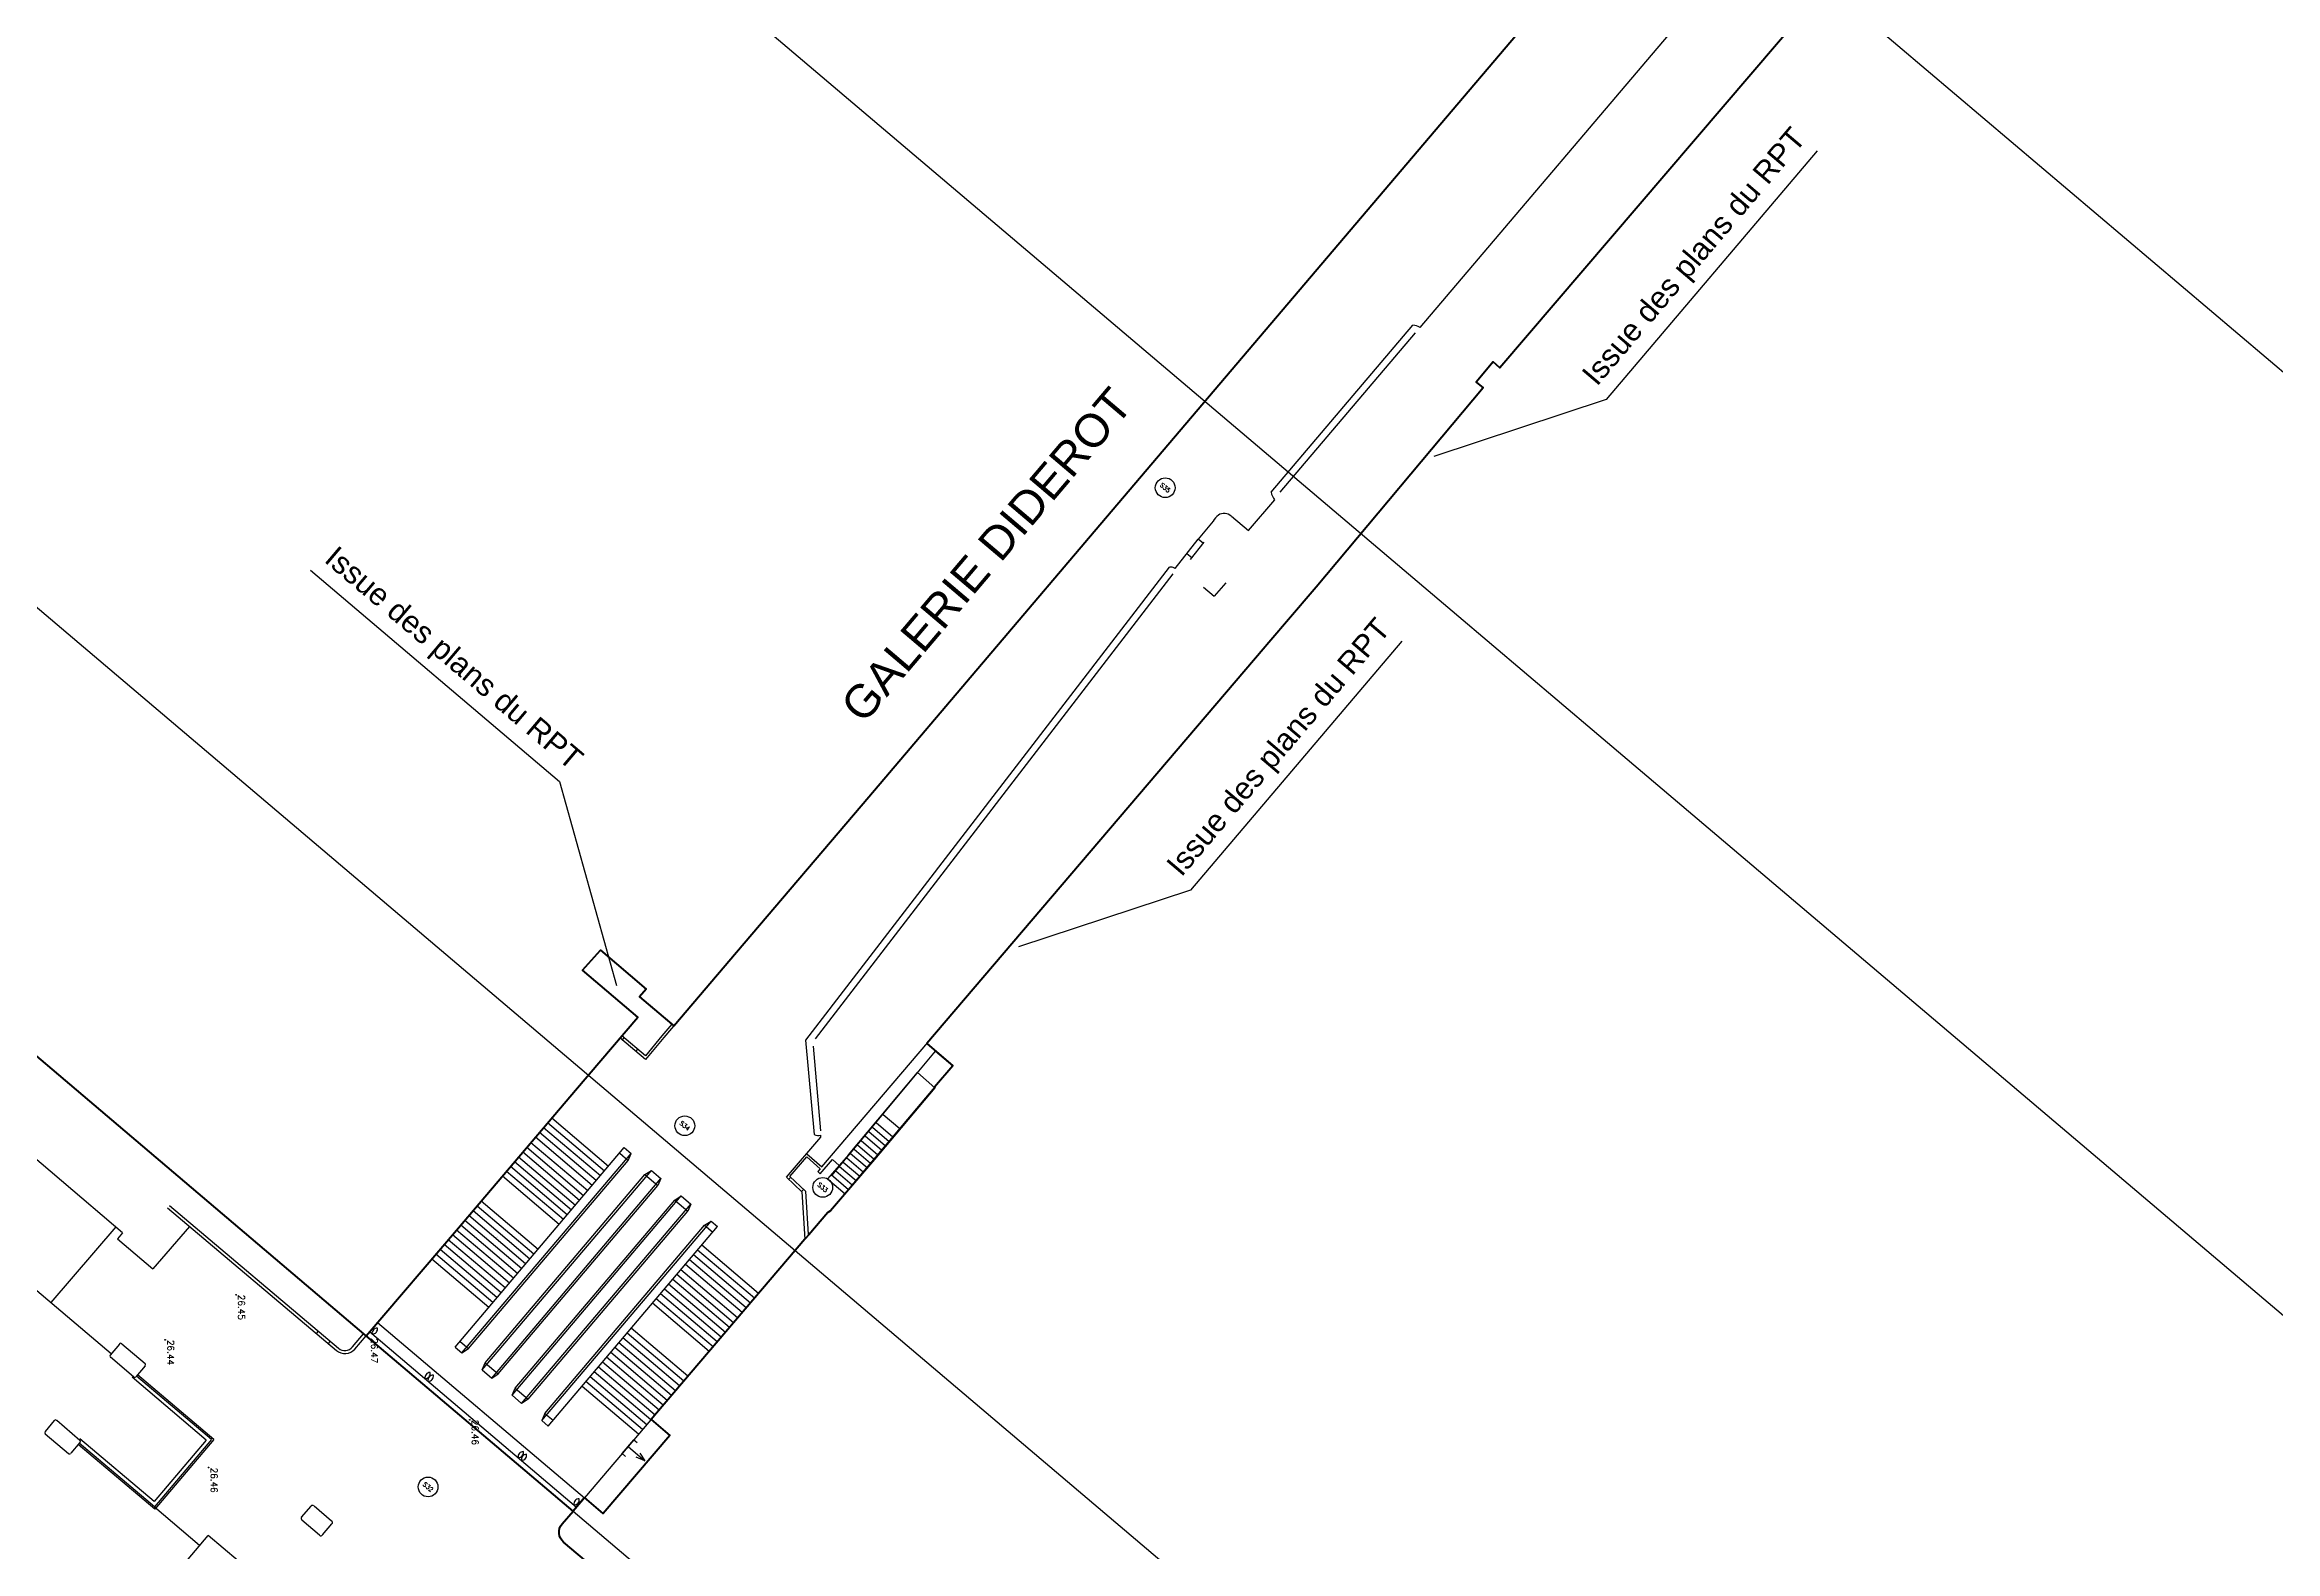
# Model space of a CAD drawing. Header units: metres. Extents: x 1653773 to 1654374, y 8182561 to 8183166.
# Drawn here: x 1653967.8 to 1654069.6, y 8182891.7 to 8182960.4 of the extents above; entities that cross this region are included whole.
import ezdxf
from ezdxf.enums import TextEntityAlignment as Align

# ---------------------------------------------------------------- set-up
doc = ezdxf.new("R2010")
doc.units = ezdxf.units.M
doc.header["$LTSCALE"] = 2
doc.header["$PDMODE"] = 32
doc.header["$PDSIZE"] = 0.03
for name, color, linetype in [('schema', 7, 'Continuous'), ('TOP2M-BATIS-_-E', 6, 'Continuous'), ('TOP2M-BATIS-RPT-E', 8, 'Continuous'), ('TOP2M-INFRA-EF-E', 6, 'Continuous'), ('TOP2M-INFRA-EM-E', 6, 'Continuous'), ('TOP2M-SCAN-TRUEVIEW-E', 7, 'Continuous'), ('TOP4R-ALTIT-_-E', 1, 'Continuous'), ('TOP4R-BATIS-_-E', 1, 'Continuous'), ('TOP4R-BATIS-RPT-E', 8, 'Continuous'), ('TOP4R-EQUIP-_-E', 3, 'Continuous'), ('TOP4R-SCAN-TRUEVIEW-E', 7, 'Continuous')]:
    doc.layers.add(name, color=color, linetype=linetype)
doc.layers.add('TOP2M-SURFACE-_-E', color=7, linetype='Continuous', lineweight=40)
doc.layers.add('TOP4R-SURFACE-_-E', color=7, linetype='Continuous', lineweight=40)
doc.styles.add('Arial', font='ARIAL.TTF')
doc.styles.add('Romanc 2', font='Romanc.shx', dxfattribs={"width": 0.99, "height": 0.5})
doc.styles.get("Standard").update_dxf_attribs({"font": 'txt.shx'})

# ---------------------------------------------------------------- blocks, each defined once
blk = doc.blocks.new('TOPM-ALTIT-_-E')
at = {"color": 0}
blk.add_point((0, 0), dxfattribs=at)
blk = doc.blocks.new('319')
at = {"linetype": 'Continuous'}
for p, q in [((0, 0), (0, 0.2)), ((0, 0), (1, 0)), ((0.5, 0), (0.5, 1)), ((1, 0), (1, 0.2))]:
    blk.add_line(p, q, dxfattribs=at)
blk.add_lwpolyline([(0.65, 0.6), (0.5, 1), (0.35, 0.6)], dxfattribs=at)
blk = doc.blocks.new('cdr_shm')
for p, q in [((0, 1), (0, 0)), ((1, 1), (0, 1)), ((1, 0), (1, 1)), ((0, 0), (1, 0))]:
    blk.add_line(p, q)
at = {"flags": 4}
blk.add_attdef('FEUILLE', text='', height=0.05, dxfattribs=at).set_placement((0.05, 0.05), align=Align.BOTTOM_LEFT)

msp = doc.modelspace()

# ---------------------------------------------------------------- linework, layer by layer
at = {"layer": 'TOP2M-BATIS-_-E'}
for p, q in [((1654050.28, 8182978.89), (1654016.24, 8182938.81)), ((1654030.59, 8182947.51), (1654047.61, 8182967.56)), ((1654023.79, 8182940), (1654030.26, 8182947.61)), ((1654024.21, 8182940), (1654030.38, 8182947.27)), ((1654022.76, 8182938.24), (1654023.96, 8182939.64)), ((1654021.15, 8182938.68), (1654020.47, 8182937.85)), ((1654021.98, 8182938.9), (1654022.76, 8182938.24)), ((1654019.42, 8182936.51), (1654020.47, 8182937.85)), ((1654020.12, 8182936.92), (1654020.74, 8182937.71)), ((1654020.7, 8182937.66), (1654020.47, 8182937.85)), ((1654002.57, 8182914.99), (1654019.16, 8182936.58)), ((1654019.38, 8182936.54), (1654019.42, 8182936.51)), ((1654019.39, 8182936.53), (1654019.39, 8182936.53)), ((1654020.18, 8182937), (1654019.95, 8182937.18)), ((1654003.01, 8182915.05), (1654019.32, 8182936.27)), ((1654020.71, 8182935.66), (1654021.2, 8182935.25)), ((1654021.73, 8182935.86), (1654021.2, 8182935.25)), ((1654005.44, 8182926.1), (1653999.41, 8182919.01)), ((1653999.41, 8182919.01), (1653996.1, 8182915.11)), ((1653994.9, 8182916.04), (1653992.07, 8182912.71)), ((1653995.25, 8182914.28), (1653994.17, 8182915.18)), ((1653996, 8182915.19), (1653995.25, 8182914.28)), ((1653996.46, 8182915.72), (1653996, 8182915.19)), ((1653995.26, 8182914.11), (1653994.09, 8182915.09)), ((1653994.27, 8182915.1), (1653994.19, 8182915.01)), ((1653994.89, 8182914.58), (1653994.81, 8182914.49)), ((1653996.1, 8182915.11), (1653995.26, 8182914.11)), ((1654002.96, 8182910.68), (1654002.57, 8182914.99)), ((1654003.26, 8182910.85), (1654002.92, 8182914.71)), ((1654003.77, 8182908.82), (1654008.49, 8182914.48)), ((1654008.49, 8182914.48), (1654009.27, 8182913.82)), ((1654004.52, 8182908.18), (1654009.27, 8182913.82)), ((1654004.52, 8182909.76), (1654007.66, 8182913.51)), ((1654007.66, 8182913.51), (1654008.46, 8182912.82)), ((1654005.7, 8182909.54), (1654008.46, 8182912.82)), ((1654001.69, 8182908.73), (1654003.26, 8182910.56)), ((1654003.26, 8182910.56), (1654003.25, 8182910.65)), ((1654003.23, 8182908.89), (1654003.78, 8182909.54)), ((1654005.7, 8182909.54), (1654003.69, 8182907.2)), ((1654003.78, 8182909.54), (1654004.09, 8182909.27)), ((1654004.52, 8182909.76), (1654004.09, 8182909.27)), ((1654001.69, 8182908.73), (1654002.38, 8182908.07)), ((1654001.79, 8182908.64), (1654001.88, 8182908.73)), ((1654002.37, 8182908.08), (1654002.46, 8182908.17)), ((1654002.38, 8182908.07), (1654002.52, 8182905.9)), ((1654002.55, 8182908.09), (1654002.68, 8182906.12)), ((1654003.12, 8182908.99), (1654003.23, 8182908.89)), ((1654003.57, 8182907.12), (1654002.7, 8182906.11)), ((1654003.69, 8182907.2), (1654003.57, 8182907.12)), ((1654002.68, 8182906.12), (1654002.7, 8182906.11)), ((1654002.52, 8182905.9), (1653995.76, 8182897.97))]:
    msp.add_line(p, q, dxfattribs=at)
at = {"layer": 'TOP2M-BATIS-_-E', "flags": 128}
for points in [[(1654005.44, 8182926.1), (1654005.44, 8182926.1), (1654016.24, 8182938.81)], [(1653986.72, 8182906.42), (1653992.07, 8182912.71)], [(1654002.55, 8182908.09), (1654001.84, 8182908.77), (1654002.61, 8182909.67), (1654003.23, 8182909.12), (1654003.12, 8182908.99)], [(1653982.51, 8182901.5), (1653986.72, 8182906.42)], [(1653995.76, 8182897.97), (1653991.96, 8182893.5)]]:
    msp.add_lwpolyline(points, dxfattribs=at)
at = {"layer": 'TOP2M-BATIS-_-E'}
for centre, radius, start, end in [((1654030.21, 8182946.91), 0.705, 58.0692, 86.414), ((1654024.73, 8182940.22), 0.968, 193.0101, 216.5745), ((1654021.71, 8182938.42), 0.614, 121.6689, 155.3339), ((1654021.65, 8182938.52), 0.504, 49.6415, 121.6689), ((1654019.19, 8182936.18), 0.4, 61.4519, 94.1269), ((1654003.14, 8182910.97), 0.34, 237.4389, 289.9509)]:
    msp.add_arc(centre, radius, start, end, dxfattribs=at)
at = {"layer": 'TOP2M-BATIS-RPT-E'}
for p, q in [((1653992.38, 8182918.18), (1653993.2, 8182919.09)), ((1653993.2, 8182919.09), (1653995.28, 8182917.32)), ((1653994.9, 8182916.04), (1653992.38, 8182918.18)), ((1653995.28, 8182917.32), (1653994.99, 8182916.97)), ((1653994.99, 8182916.97), (1653996.46, 8182915.72))]:
    msp.add_line(p, q, dxfattribs=at)
at = {"layer": 'TOP2M-BATIS-RPT-E', "flags": 128}
msp.add_lwpolyline([(1654002.61, 8182909.8), (1654003.3, 8182909.21), (1654023.43, 8182932.83), (1654023.68, 8182933.13), (1654025.66, 8182935.45), (1654025.84, 8182935.66), (1654033.46, 8182944.75), (1654033.14, 8182945.02), (1654033.92, 8182945.94), (1654034.23, 8182945.67), (1654050.72, 8182964.98), (1654050.24, 8182965.39), (1654050.82, 8182966.07), (1654051.29, 8182965.67), (1654055.18, 8182970.24), (1654054.71, 8182970.65), (1654055.69, 8182971.84), (1654056.12, 8182971.48), (1654060.56, 8182976.73), (1654059.17, 8182994.77)], dxfattribs=at)
at = {"layer": 'TOP2M-INFRA-EF-E'}
for p, q in [((1653993.39, 8182909.01), (1653990.79, 8182911.21)), ((1653993.57, 8182909.23), (1653990.98, 8182911.43)), ((1654005.78, 8182911.23), (1654006.54, 8182910.58)), ((1654006.09, 8182911.6), (1654006.85, 8182910.95)), ((1653992.43, 8182907.89), (1653989.84, 8182910.09)), ((1653992.62, 8182908.11), (1653990.03, 8182910.31)), ((1653992.83, 8182908.36), (1653990.24, 8182910.56)), ((1653993.01, 8182908.58), (1653990.42, 8182910.77)), ((1653993.2, 8182908.79), (1653990.61, 8182910.99)), ((1654004.93, 8182910.21), (1654005.68, 8182909.56)), ((1654005.1, 8182910.41), (1654005.85, 8182909.76)), ((1654005.27, 8182910.62), (1654006.03, 8182909.97)), ((1654005.44, 8182910.82), (1654006.2, 8182910.17)), ((1654005.61, 8182911.02), (1654006.37, 8182910.37)), ((1653991.69, 8182907.02), (1653989.1, 8182909.22)), ((1653991.88, 8182907.23), (1653989.28, 8182909.43)), ((1653992.06, 8182907.45), (1653989.47, 8182909.65)), ((1653992.25, 8182907.67), (1653989.66, 8182909.87)), ((1654004.09, 8182909.27), (1654003.56, 8182908.66)), ((1654004.1, 8182909.22), (1654004.86, 8182908.58)), ((1654004.27, 8182909.42), (1654005.03, 8182908.78)), ((1654004.44, 8182909.62), (1654005.19, 8182908.98)), ((1654004.6, 8182909.82), (1654005.36, 8182909.17)), ((1654004.77, 8182910.02), (1654005.52, 8182909.37)), ((1653991.32, 8182906.58), (1653988.73, 8182908.78)), ((1653991.51, 8182906.8), (1653988.91, 8182909)), ((1654003.56, 8182908.66), (1654004.36, 8182907.98)), ((1654003.73, 8182908.85), (1654004.52, 8182908.18)), ((1654003.94, 8182909.02), (1654004.69, 8182908.38)), ((1653989.98, 8182905), (1653987.39, 8182907.2)), ((1653990.17, 8182905.22), (1653987.58, 8182907.42)), ((1653990.36, 8182905.44), (1653987.76, 8182907.64)), ((1653989.05, 8182903.9), (1653986.45, 8182906.1)), ((1653989.23, 8182904.12), (1653986.64, 8182906.32)), ((1653989.42, 8182904.34), (1653986.83, 8182906.54)), ((1653989.61, 8182904.56), (1653987.01, 8182906.76)), ((1653989.79, 8182904.78), (1653987.2, 8182906.98)), ((1653988.11, 8182902.79), (1653985.51, 8182905)), ((1653988.3, 8182903.01), (1653985.7, 8182905.22)), ((1653988.48, 8182903.24), (1653985.89, 8182905.44)), ((1653988.67, 8182903.46), (1653986.07, 8182905.66)), ((1653988.86, 8182903.68), (1653986.26, 8182905.88)), ((1654000.04, 8182902.99), (1653997.45, 8182905.19)), ((1654000.23, 8182903.21), (1653997.63, 8182905.41)), ((1654000.41, 8182903.43), (1653997.82, 8182905.63)), ((1653999.09, 8182901.87), (1653996.5, 8182904.07)), ((1653999.27, 8182902.09), (1653996.68, 8182904.29)), ((1653999.46, 8182902.31), (1653996.87, 8182904.51)), ((1653999.67, 8182902.56), (1653997.08, 8182904.75)), ((1653999.85, 8182902.77), (1653997.26, 8182904.97)), ((1653998.16, 8182900.78), (1653995.57, 8182902.98)), ((1653998.34, 8182901), (1653995.75, 8182903.19)), ((1653998.53, 8182901.22), (1653995.94, 8182903.41)), ((1653998.71, 8182901.44), (1653996.12, 8182903.63)), ((1653998.9, 8182901.65), (1653996.31, 8182903.85)), ((1653996.44, 8182898.77), (1653993.86, 8182900.96)), ((1653996.63, 8182898.99), (1653994.04, 8182901.18)), ((1653996.81, 8182899.21), (1653994.23, 8182901.4)), ((1653997, 8182899.43), (1653994.42, 8182901.62)), ((1653997.19, 8182899.65), (1653994.6, 8182901.84)), ((1653995.69, 8182897.88), (1653993.11, 8182900.07)), ((1653995.88, 8182898.11), (1653993.29, 8182900.29)), ((1653996.06, 8182898.33), (1653993.48, 8182900.52)), ((1653996.25, 8182898.55), (1653993.67, 8182900.74)), ((1653994.94, 8182897), (1653992.36, 8182899.19)), ((1653995.12, 8182897.22), (1653992.54, 8182899.41)), ((1653995.31, 8182897.44), (1653992.73, 8182899.63)), ((1653995.5, 8182897.66), (1653992.92, 8182899.85))]:
    msp.add_line(p, q, dxfattribs=at)
at = {"layer": 'TOP2M-INFRA-EF-E', "flags": 128}
for points in [[(1654005.87, 8182910.44, 0, 0, 0), (1654005.23, 8182909.68, 0.2, 0, 0), (1654004.9, 8182909.3, 0, 0, 0)], [(1653987.53, 8182904.85, 0, 0, 0), (1653988.17, 8182905.62, 0.2, 0, 0), (1653988.5, 8182906, 0, 0, 0)], [(1653997.67, 8182902.54, 0, 0, 0), (1653998.31, 8182903.3, 0.2, 0, 0), (1653998.64, 8182903.69, 0, 0, 0)]]:
    msp.add_lwpolyline(points, format="xyseb", dxfattribs=at)
at = {"layer": 'TOP2M-INFRA-EM-E'}
for p, q in [((1653986.57, 8182900.98), (1653994.29, 8182910.09)), ((1653994.29, 8182910.09), (1653994.61, 8182909.82)), ((1653986.88, 8182900.72), (1653994.61, 8182909.82)), ((1653987.18, 8182900.92), (1653994.46, 8182909.5)), ((1653994.08, 8182909.83), (1653994.46, 8182909.5)), ((1653994.46, 8182909.5), (1653994.61, 8182909.82)), ((1653987.81, 8182899.94), (1653995.53, 8182909.04)), ((1653987.95, 8182900.26), (1653995.23, 8182908.85)), ((1653988.24, 8182899.57), (1653995.96, 8182908.67)), ((1653988.54, 8182899.76), (1653995.82, 8182908.35)), ((1653995.23, 8182908.85), (1653995.53, 8182909.04)), ((1653995.23, 8182908.85), (1653995.82, 8182908.35)), ((1653995.53, 8182909.04), (1653995.96, 8182908.67)), ((1653995.96, 8182908.67), (1653995.82, 8182908.35)), ((1653989.17, 8182898.78), (1653996.89, 8182907.89)), ((1653989.31, 8182899.11), (1653996.59, 8182907.69)), ((1653989.6, 8182898.41), (1653997.33, 8182907.51)), ((1653989.9, 8182898.61), (1653997.18, 8182907.19)), ((1653996.59, 8182907.69), (1653996.89, 8182907.89)), ((1653996.59, 8182907.69), (1653997.18, 8182907.19)), ((1653996.89, 8182907.89), (1653997.33, 8182907.51)), ((1653997.33, 8182907.51), (1653997.18, 8182907.19)), ((1653990.53, 8182897.63), (1653998.25, 8182906.73)), ((1653990.67, 8182897.95), (1653997.95, 8182906.54)), ((1653990.82, 8182897.38), (1653998.54, 8182906.48)), ((1653997.95, 8182906.54), (1653998.25, 8182906.73)), ((1653997.95, 8182906.54), (1653998.32, 8182906.22)), ((1653998.25, 8182906.73), (1653998.54, 8182906.48)), ((1653986.57, 8182900.98), (1653986.88, 8182900.72)), ((1653986.8, 8182901.24), (1653987.18, 8182900.92)), ((1653986.88, 8182900.72), (1653987.18, 8182900.92)), ((1653987.81, 8182899.94), (1653987.95, 8182900.26)), ((1653987.81, 8182899.94), (1653988.24, 8182899.57)), ((1653987.95, 8182900.26), (1653988.54, 8182899.76)), ((1653988.24, 8182899.57), (1653988.54, 8182899.76)), ((1653989.17, 8182898.78), (1653989.31, 8182899.11)), ((1653989.31, 8182899.11), (1653989.9, 8182898.61)), ((1653989.17, 8182898.78), (1653989.6, 8182898.41)), ((1653989.9, 8182898.61), (1653989.6, 8182898.41)), ((1653990.67, 8182897.95), (1653990.53, 8182897.63)), ((1653990.67, 8182897.95), (1653991.04, 8182897.64)), ((1653990.53, 8182897.63), (1653990.82, 8182897.38))]:
    msp.add_line(p, q, dxfattribs=at)
at = {"layer": 'TOP2M-SCAN-TRUEVIEW-E'}
for centre in [(1654018.96, 8182940.2), (1653997.05, 8182911.08), (1654003.34, 8182908.27)]:
    msp.add_circle(centre, 0.45, dxfattribs=at)
at = {"layer": 'TOP2M-SURFACE-_-E', "color": 3, "flags": 128}
msp.add_lwpolyline([(1654050.72, 8182964.98), (1654034.23, 8182945.67), (1654033.92, 8182945.94), (1654033.14, 8182945.02), (1654033.46, 8182944.75), (1654025.84, 8182935.66), (1654025.66, 8182935.45), (1654023.68, 8182933.13), (1654023.43, 8182932.83), (1654008.09, 8182914.83), (1654009.27, 8182913.82), (1654008.44, 8182912.84), (1654008.46, 8182912.82), (1654005.7, 8182909.54), (1654003.69, 8182907.2), (1654003.57, 8182907.12), (1654002.7, 8182906.11), (1654002.52, 8182905.9), (1653995.76, 8182897.97), (1653995.51, 8182897.68), (1653996.37, 8182896.95), (1653993.33, 8182893.39), (1653992.48, 8182894.11), (1653991.96, 8182893.5), (1653982.51, 8182901.5), (1653986.72, 8182906.42), (1653992.07, 8182912.71), (1653994.9, 8182916.04), (1653992.38, 8182918.18), (1653993.2, 8182919.09), (1653995.28, 8182917.32), (1653994.99, 8182916.97), (1653996.55, 8182915.64), (1653999.41, 8182919.01), (1654005.44, 8182926.1), (1654016.24, 8182938.81), (1654050.28, 8182978.89)], dxfattribs=at)
at = {"layer": 'TOP2M-SURFACE-_-E', "lineweight": -2, "flags": 128}
for points in [[(1654048.7, 8182955.58), (1654039.07, 8182944.22), (1654031.22, 8182941.62)], [(1653979.98, 8182936.43), (1653991.34, 8182926.79), (1653993.93, 8182917.48)], [(1654029.76, 8182933.19), (1654020.12, 8182921.83), (1654012.27, 8182919.24)]]:
    msp.add_lwpolyline(points, dxfattribs=at)
at = {"layer": 'TOP4R-BATIS-_-E'}
for p, q in [((1653951.25, 8182928.05), (1653982.51, 8182901.5)), ((1653971.4, 8182906.2), (1653965.83, 8182910.94)), ((1653971.4, 8182906.2), (1653971.17, 8182905.92)), ((1653974.46, 8182906.49), (1653972.79, 8182904.56)), ((1653971.17, 8182905.92), (1653972.79, 8182904.56)), ((1653971.27, 8182901.12), (1653970.84, 8182900.62)), ((1653971.37, 8182901.13), (1653972.43, 8182900.24)), ((1653980.25, 8182901.6), (1653980.34, 8182901.71)), ((1653980.79, 8182901.14), (1653980.88, 8182901.24)), ((1653971.91, 8182899.62), (1653970.85, 8182900.52)), ((1653972.44, 8182900.13), (1653972.01, 8182899.63)), ((1653975.22, 8182896.74), (1653971.84, 8182899.61)), ((1653975.57, 8182896.77), (1653972.09, 8182899.72)), ((1653968.29, 8182897.63), (1653967.87, 8182897.13)), ((1653967.88, 8182897.02), (1653968.94, 8182896.13)), ((1653968.4, 8182897.64), (1653969.46, 8182896.74)), ((1653996.37, 8182896.95), (1653993.33, 8182893.39)), ((1653969.46, 8182896.63), (1653969.04, 8182896.14)), ((1653972.87, 8182893.58), (1653969.38, 8182896.54)), ((1653972.84, 8182893.93), (1653969.46, 8182896.8)), ((1653975.22, 8182896.74), (1653972.84, 8182893.93)), ((1653975.57, 8182896.77), (1653972.87, 8182893.58)), ((1653979.57, 8182893.22), (1653980, 8182893.72)), ((1653980.39, 8182892.4), (1653979.58, 8182893.08)), ((1653980.14, 8182893.73), (1653980.94, 8182893.05)), ((1653980.53, 8182892.41), (1653980.95, 8182892.91))]:
    msp.add_line(p, q, dxfattribs=at)
at = {"layer": 'TOP4R-BATIS-_-E', "flags": 128}
for points in [[(1653973.46, 8182907.34), (1653981.16, 8182900.83, 0.412434), (1653982, 8182900.89), (1653982.51, 8182901.5)], [(1653973.55, 8182907.44), (1653981.25, 8182900.93, 0.412434), (1653981.89, 8182900.99), (1653982.4, 8182901.59)]]:
    msp.add_lwpolyline(points, format="xyb", dxfattribs=at)
for points in [[(1653991.96, 8182893.5), (1653991.84, 8182893.36), (1653991.45, 8182892.91)], [(1653991.52, 8182892.08), (1653993.91, 8182890.07)]]:
    msp.add_lwpolyline(points, dxfattribs=at)
at = {"layer": 'TOP4R-BATIS-_-E'}
for centre, radius, start, end in [((1653971.32, 8182901.08), 0.075, 49.6963, 139.6963), ((1653970.9, 8182900.57), 0.075, 139.6963, 229.6963), ((1653972.38, 8182900.18), 0.075, 319.6963, 49.6963), ((1653971.95, 8182899.68), 0.075, 229.6963, 319.6963), ((1653967.93, 8182897.08), 0.075, 139.6963, 229.6963), ((1653968.35, 8182897.58), 0.075, 49.6963, 139.6963), ((1653968.98, 8182896.18), 0.075, 229.6963, 319.6963), ((1653969.41, 8182896.68), 0.075, 319.6963, 49.6963), ((1653979.65, 8182893.16), 0.1, 139.6963, 229.6963), ((1653980.07, 8182893.66), 0.1, 49.6963, 139.6963), ((1653980.88, 8182892.98), 0.1, 319.6963, 49.6963), ((1653991.89, 8182892.53), 0.583, 139.3854, 229.91), ((1653980.45, 8182892.47), 0.1, 229.6963, 319.6963)]:
    msp.add_arc(centre, radius, start, end, dxfattribs=at)
at = {"layer": 'TOP4R-BATIS-RPT-E'}
for p, q in [((1653995.51, 8182897.68), (1653996.37, 8182896.95)), ((1653993.33, 8182893.39), (1653992.48, 8182894.11)), ((1653991.96, 8182893.5), (1654001.04, 8182885.8))]:
    msp.add_line(p, q, dxfattribs=at)
at = {"layer": 'TOP4R-EQUIP-_-E'}
for p, q in [((1653970.88, 8182900.67), (1653963.83, 8182906.65)), ((1653971.09, 8182906.47), (1653968.13, 8182903.01)), ((1653983.03, 8182902.11), (1653992.47, 8182894.1)), ((1653982.67, 8182901.69), (1653992.11, 8182893.68)), ((1653975.46, 8182896.76), (1653972.04, 8182899.66)), ((1653972.86, 8182893.69), (1653969.43, 8182896.6)), ((1653975.46, 8182896.76), (1653972.86, 8182893.69)), ((1653972.86, 8182893.69), (1653974.92, 8182891.94)), ((1653975.3, 8182892.39), (1653974.14, 8182891.02)), ((1653975.31, 8182892.4), (1653977.36, 8182890.66))]:
    msp.add_line(p, q, dxfattribs=at)
at = {"layer": 'TOP4R-EQUIP-_-E', "flags": 128}
for points in [[(1653982.8, 8182901.58, 0.485149), (1653983.03, 8182901.85, 0.485149)], [(1653985.2, 8182899.54, 0.485149), (1653985.43, 8182899.82, 0.485149)], [(1653985.34, 8182899.42, 0.485149), (1653985.58, 8182899.7, 0.485149)], [(1653989.45, 8182895.94, 0.485149), (1653989.69, 8182896.21, 0.485149)], [(1653989.6, 8182895.81, 0.485149), (1653989.83, 8182896.09, 0.485149)], [(1653992, 8182893.78, 0.485149), (1653992.23, 8182894.06, 0.485149)]]:
    msp.add_lwpolyline(points, format="xyb", close=True, dxfattribs=at)
at = {"layer": 'TOP4R-SCAN-TRUEVIEW-E'}
msp.add_circle((1653985.34, 8182894.6), 0.45, dxfattribs=at)
at = {"layer": 'TOP4R-SURFACE-_-E', "color": 5, "flags": 128}
msp.add_lwpolyline([(1654039.74, 8182851.15, -0.420218), (1654039.68, 8182852.01), (1654040.61, 8182853.06), (1654037.97, 8182855.29), (1654037.03, 8182854.23, -0.408307), (1654036.2, 8182854.17), (1654027.6, 8182861.44, -0.412286), (1654027.53, 8182862.25), (1654028.36, 8182863.24), (1654028.44, 8182863.34), (1654025.8, 8182865.57), (1654024.91, 8182864.5, -0.415709), (1654024.06, 8182864.42), (1654023.19, 8182865.16), (1653993.91, 8182890.07), (1653991.52, 8182892.08, -0.416898), (1653991.45, 8182892.91), (1653991.96, 8182893.5), (1653982.51, 8182901.5), (1653953.35, 8182926.26)], format="xyb", dxfattribs=at)

# ---------------------------------------------------------------- block references
at = {"layer": 'schema'}
for p, xscale, yscale, zscale, rotation in [((1653904.9, 8182987.82), 208, 176.2, 208, 319.6963014442463), ((1654019.67, 8182988.13), 82, 57.4, 82, 319.6963014456981), ((1653817.86, 8182885.19), 418.0000000000001, 176.2, 418, 319.6963014441582), ((1653817.86, 8182885.19), 418.0000000000001, 176.2, 418, 319.6963014441582)]:
    msp.add_blockref('cdr_shm', p, dxfattribs=dict(at, xscale=xscale, yscale=yscale, zscale=zscale, rotation=rotation))
at = {"layer": 'TOP2M-BATIS-_-E', "xscale": 0.8342457100807188, "yscale": -0.9999999999999999, "rotation": 49.6131849327093}
msp.add_blockref('319', (1653994.19, 8182896.12), dxfattribs=at)
at = {"layer": 'TOP4R-ALTIT-_-E'}
ref = msp.add_blockref('TOPM-ALTIT-_-E', (1653976.58, 8182903.37), dxfattribs=at)
ref.add_attrib('ALT', '26.45', (1653976.68, 8182903.37), dxfattribs={"height": 0.3, "rotation": 270, "style": 'Romanc 2', "width": 0.99})
ref = msp.add_blockref('TOPM-ALTIT-_-E', (1653973.35, 8182901.31), dxfattribs=at)
ref.add_attrib('ALT', '26.44', (1653973.45, 8182901.31), dxfattribs={"height": 0.3, "rotation": 270, "style": 'Romanc 2', "width": 0.99})
ref = msp.add_blockref('TOPM-ALTIT-_-E', (1653982.64, 8182901.39), dxfattribs=at)
ref.add_attrib('ALT', '26.47', (1653982.74, 8182901.39), dxfattribs={"height": 0.3, "rotation": 270, "style": 'Romanc 2', "width": 0.99})
ref = msp.add_blockref('TOPM-ALTIT-_-E', (1653987.24, 8182897.66), dxfattribs=at)
ref.add_attrib('ALT', '26.46', (1653987.34, 8182897.66), dxfattribs={"height": 0.3, "rotation": 270, "style": 'Romanc 2', "width": 0.99})
ref = msp.add_blockref('TOPM-ALTIT-_-E', (1653975.33, 8182895.48), dxfattribs=at)
ref.add_attrib('ALT', '26.46', (1653975.43, 8182895.48), dxfattribs={"height": 0.3, "rotation": 270, "style": 'Romanc 2', "width": 0.99})

# ---------------------------------------------------------------- texts
at = {"layer": 'TOP2M-SCAN-TRUEVIEW-E', "style": 'Romanc 2', "width": 0.99}
for s, p in [('S35', (1654018.96, 8182940.2)), ('S34', (1653997.05, 8182911.08)), ('S33', (1654003.34, 8182908.27))]:
    msp.add_text(s, height=0.2, rotation=319.6963, dxfattribs=at).set_placement(p, align=Align.MIDDLE_CENTER)
at = {"layer": 'TOP2M-SURFACE-_-E', "style": 'Arial'}
for s, height, rotation, p in [('Issue des plans du RPT', 1, 49.6963, (1654038.65, 8182944.79)), ('GALERIE DIDEROT', 1.5, 49.6963, (1654005.2, 8182929.37)), ('Issue des plans du RPT', 1, 319.6963, (1653980.55, 8182936.85)), ('Issue des plans du RPT', 1, 49.6963, (1654019.7, 8182922.4))]:
    msp.add_text(s, height=height, rotation=rotation, dxfattribs=at).set_placement(p)
at = {"layer": 'TOP4R-SCAN-TRUEVIEW-E', "style": 'Romanc 2', "width": 0.99}
msp.add_text('S32', height=0.2, rotation=319.6963, dxfattribs=at).set_placement((1653985.34, 8182894.6), align=Align.MIDDLE_CENTER)

doc.saveas('drawing.dxf')
